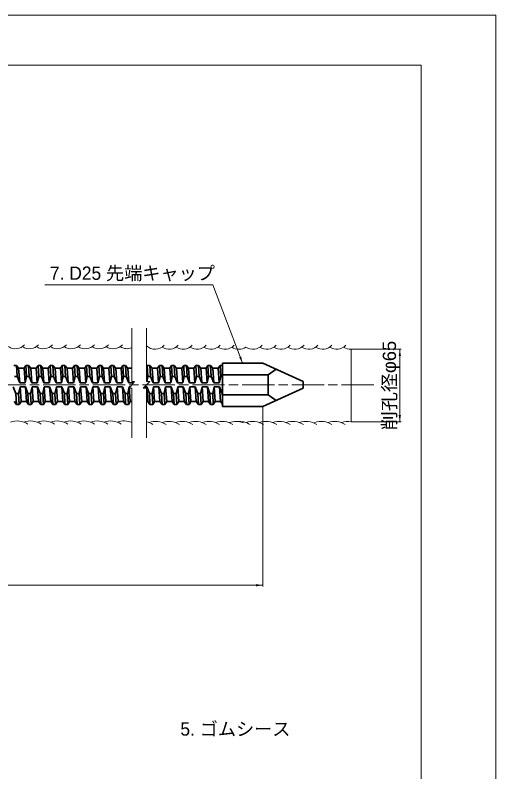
# Model space of a CAD drawing. Units: millimetres at full size, sheet at 1:2; details may follow other scales. Extents: x 2064 to 3746, y 986 to 2174.
# Drawn here: x 3388 to 3746, y 1611 to 2174 of the extents above; entities that cross this region are included whole.
import ezdxf
from ezdxf.enums import TextEntityAlignment as Align

# ---------------------------------------------------------------- set-up
doc = ezdxf.new("R2010")
doc.units = ezdxf.units.MM
doc.header["$LTSCALE"] = 2
doc.linetypes.add('CHAIN', pattern=[18.5, 12, -1.5, 3.5, -1.5])
for name, color, linetype, lineweight in [('1外形線', 7, 'Continuous', 35), ('2細い実線', 3, 'Continuous', 20), ('4中心線', 1, 'CHAIN', 15), ('6寸法線', 4, 'Continuous', 13), ('7 枠・タイトル', 7, 'Continuous', 13), ('Defpoints_2', 7, 'Continuous', 13)]:
    doc.layers.add(name, color=color, linetype=linetype, lineweight=lineweight)
doc.styles.add('ＭＳ Ｐゴシック', font='')
doc.styles.get('ＭＳ Ｐゴシック').set_extended_font_data('MS PGothic')

# ---------------------------------------------------------------- blocks, each defined once
blk = doc.blocks.new('filled_arrow')
at = {"color": 0, "linetype": 'Continuous', "lineweight": -2}
blk.add_solid([(7.5, 1.25), (0, 0), (7.5, -1.25)], dxfattribs=at)

msp = doc.modelspace()

# ---------------------------------------------------------------- linework, layer by layer
at = {"layer": '1外形線'}
for p, q in [((3389.124, 1913.537), (3387.124, 1913.537)), ((3389.599, 1905.364), (3389.124, 1913.537)), ((3389.124, 1913.537), (3390.741, 1911.533)), ((3396.148, 1913.537), (3394.754, 1911.532)), ((3396.623, 1905.364), (3396.148, 1913.537)), ((3398.148, 1913.537), (3396.148, 1913.537)), ((3398.623, 1905.363), (3398.148, 1913.537)), ((3398.148, 1913.537), (3399.765, 1911.532)), ((3405.172, 1913.536), (3403.778, 1911.532)), ((3405.647, 1905.363), (3405.172, 1913.536)), ((3407.172, 1913.536), (3405.172, 1913.536)), ((3407.647, 1905.363), (3407.172, 1913.536)), ((3407.172, 1913.536), (3408.788, 1911.532)), ((3414.195, 1913.536), (3412.802, 1911.531)), ((3414.671, 1905.363), (3414.195, 1913.536)), ((3416.196, 1913.536), (3414.195, 1913.536)), ((3416.671, 1905.363), (3416.196, 1913.536)), ((3416.196, 1913.536), (3417.812, 1911.531)), ((3423.219, 1913.536), (3421.826, 1911.531)), ((3423.694, 1905.362), (3423.219, 1913.536)), ((3425.219, 1913.535), (3423.219, 1913.536)), ((3425.694, 1905.362), (3425.219, 1913.535)), ((3425.219, 1913.535), (3426.836, 1911.531)), ((3432.243, 1913.535), (3430.85, 1911.53)), ((3432.718, 1905.362), (3432.243, 1913.535)), ((3434.243, 1913.535), (3432.243, 1913.535)), ((3434.718, 1905.362), (3434.243, 1913.535)), ((3434.243, 1913.535), (3435.86, 1911.531)), ((3441.267, 1913.535), (3439.873, 1911.53)), ((3441.742, 1905.362), (3441.267, 1913.535)), ((3443.267, 1913.534), (3441.267, 1913.535)), ((3443.742, 1905.361), (3443.267, 1913.534)), ((3443.267, 1913.534), (3444.884, 1911.53)), ((3450.291, 1913.534), (3448.897, 1911.53)), ((3450.766, 1905.361), (3450.291, 1913.534)), ((3452.291, 1913.534), (3450.291, 1913.534)), ((3452.766, 1905.361), (3452.291, 1913.534)), ((3452.291, 1913.534), (3453.908, 1911.53)), ((3459.315, 1913.534), (3457.921, 1911.529)), ((3459.79, 1905.361), (3459.315, 1913.534)), ((3461.315, 1913.534), (3459.315, 1913.534)), ((3461.79, 1905.36), (3461.315, 1913.534)), ((3461.315, 1913.534), (3462.931, 1911.529)), ((3468.338, 1913.533), (3466.945, 1911.529)), ((3470.339, 1913.533), (3468.338, 1913.533)), ((3468.814, 1905.36), (3468.338, 1913.533)), ((3470.339, 1913.533), (3471.955, 1911.529)), ((3470.814, 1905.36), (3470.339, 1913.533)), ((3486.439, 1913.539), (3485.815, 1912.933)), ((3488.439, 1913.538), (3486.439, 1913.539)), ((3486.914, 1905.367), (3486.439, 1913.539)), ((3488.439, 1913.538), (3490.056, 1911.539)), ((3488.914, 1905.367), (3488.439, 1913.538)), ((3495.463, 1913.538), (3494.07, 1911.538)), ((3497.463, 1913.538), (3495.463, 1913.538)), ((3495.938, 1905.367), (3495.463, 1913.538)), ((3497.463, 1913.538), (3499.08, 1911.539)), ((3497.938, 1905.367), (3497.463, 1913.538)), ((3504.487, 1913.538), (3503.093, 1911.538)), ((3506.487, 1913.538), (3504.487, 1913.538)), ((3504.962, 1905.366), (3504.487, 1913.538)), ((3506.962, 1905.366), (3506.487, 1913.538)), ((3506.487, 1913.538), (3508.104, 1911.538)), ((3513.511, 1913.537), (3512.117, 1911.538)), ((3515.511, 1913.537), (3513.511, 1913.537)), ((3513.986, 1905.366), (3513.511, 1913.537)), ((3515.511, 1913.537), (3517.128, 1911.538)), ((3515.986, 1905.366), (3515.511, 1913.537)), ((3522.535, 1913.537), (3521.141, 1911.537)), ((3524.535, 1913.537), (3522.535, 1913.537)), ((3523.01, 1905.366), (3522.535, 1913.537)), ((3524.535, 1913.537), (3526.151, 1911.537)), ((3525.01, 1905.365), (3524.535, 1913.537)), ((3531.559, 1913.536), (3530.165, 1911.537)), ((3533.559, 1913.536), (3531.559, 1913.536)), ((3532.034, 1905.365), (3531.559, 1913.536)), ((3533.559, 1913.536), (3535.175, 1911.537)), ((3534.034, 1905.365), (3533.559, 1913.536)), ((3540.582, 1913.536), (3539.189, 1911.536)), ((3542.323, 1913.536), (3540.582, 1913.536)), ((3541.057, 1905.365), (3540.582, 1913.536)), ((3542.324, 1915.138), (3572.324, 1915.138)), ((3542.324, 1915.138), (3542.324, 1882.938)), ((3572.324, 1915.138), (3602.324, 1901.538)), ((3394.754, 1911.533), (3390.741, 1911.533)), ((3391.505, 1900.514), (3390.741, 1911.533)), ((3395.519, 1900.514), (3394.754, 1911.532)), ((3403.778, 1911.532), (3399.765, 1911.532)), ((3400.529, 1900.514), (3399.765, 1911.532)), ((3404.543, 1900.513), (3403.778, 1911.531)), ((3412.802, 1911.532), (3408.788, 1911.532)), ((3409.553, 1900.513), (3408.788, 1911.532)), ((3413.566, 1900.513), (3412.802, 1911.531)), ((3421.826, 1911.531), (3417.812, 1911.531)), ((3418.576, 1900.513), (3417.812, 1911.531)), ((3422.59, 1900.513), (3421.826, 1911.53)), ((3430.85, 1911.531), (3426.836, 1911.531)), ((3427.6, 1900.512), (3426.836, 1911.531)), ((3431.614, 1900.512), (3430.849, 1911.53)), ((3439.873, 1911.531), (3435.86, 1911.531)), ((3436.624, 1900.512), (3435.86, 1911.531)), ((3440.638, 1900.512), (3439.873, 1911.529)), ((3448.897, 1911.53), (3444.884, 1911.53)), ((3445.648, 1900.511), (3444.884, 1911.53)), ((3449.662, 1900.511), (3448.897, 1911.529)), ((3457.921, 1911.53), (3453.908, 1911.53)), ((3454.672, 1900.511), (3453.908, 1911.53)), ((3458.685, 1900.511), (3457.921, 1911.528)), ((3463.696, 1900.511), (3462.931, 1911.529)), ((3466.945, 1911.529), (3462.931, 1911.529)), ((3467.709, 1900.51), (3466.945, 1911.528)), ((3472.719, 1900.51), (3471.955, 1911.529)), ((3474.909, 1911.529), (3471.955, 1911.529)), ((3494.07, 1911.539), (3490.056, 1911.539)), ((3490.82, 1900.517), (3490.056, 1911.539)), ((3494.834, 1900.517), (3494.069, 1911.538)), ((3499.844, 1900.517), (3499.08, 1911.539)), ((3503.094, 1911.539), (3499.08, 1911.539)), ((3503.858, 1900.517), (3503.093, 1911.537)), ((3512.117, 1911.538), (3508.104, 1911.538)), ((3508.868, 1900.516), (3508.104, 1911.538)), ((3512.882, 1900.516), (3512.117, 1911.537)), ((3517.892, 1900.516), (3517.128, 1911.538)), ((3521.141, 1911.538), (3517.128, 1911.538)), ((3521.906, 1900.516), (3521.141, 1911.537)), ((3526.916, 1900.515), (3526.151, 1911.537)), ((3530.165, 1911.537), (3526.151, 1911.537)), ((3530.929, 1900.515), (3530.165, 1911.536)), ((3539.189, 1911.537), (3535.175, 1911.537)), ((3535.939, 1900.515), (3535.175, 1911.537)), ((3539.953, 1900.515), (3539.189, 1911.536)), ((3576.324, 1906.531), (3582.324, 1910.605)), ((3387.599, 1905.364), (3389.599, 1905.364)), ((3389.599, 1905.364), (3391.505, 1900.514)), ((3396.623, 1905.364), (3395.519, 1900.514)), ((3396.623, 1905.364), (3398.623, 1905.363)), ((3398.623, 1905.363), (3400.529, 1900.514)), ((3405.647, 1905.363), (3404.542, 1900.513)), ((3405.647, 1905.363), (3407.647, 1905.363)), ((3407.647, 1905.363), (3409.553, 1900.513)), ((3414.671, 1905.363), (3413.566, 1900.513)), ((3414.671, 1905.363), (3416.671, 1905.363)), ((3416.671, 1905.363), (3418.576, 1900.513)), ((3423.694, 1905.362), (3422.59, 1900.512)), ((3423.694, 1905.362), (3425.694, 1905.362)), ((3425.694, 1905.362), (3427.6, 1900.512)), ((3432.718, 1905.362), (3431.614, 1900.512)), ((3432.718, 1905.362), (3434.718, 1905.362)), ((3434.718, 1905.362), (3436.624, 1900.512)), ((3441.742, 1905.362), (3440.638, 1900.512)), ((3441.742, 1905.362), (3443.742, 1905.361)), ((3443.742, 1905.361), (3445.648, 1900.511)), ((3450.766, 1905.361), (3449.661, 1900.511)), ((3450.766, 1905.361), (3452.766, 1905.361)), ((3452.766, 1905.361), (3454.672, 1900.511)), ((3459.79, 1905.361), (3458.685, 1900.511)), ((3459.79, 1905.361), (3461.79, 1905.36)), ((3461.79, 1905.36), (3463.696, 1900.511)), ((3468.814, 1905.36), (3467.709, 1900.51)), ((3468.814, 1905.36), (3470.814, 1905.36)), ((3470.814, 1905.36), (3472.719, 1900.51)), ((3486.914, 1905.367), (3486.048, 1901.56)), ((3486.914, 1905.367), (3488.914, 1905.367)), ((3488.914, 1905.367), (3490.82, 1900.517)), ((3495.938, 1905.367), (3494.834, 1900.517)), ((3495.938, 1905.367), (3497.938, 1905.367)), ((3497.938, 1905.367), (3499.844, 1900.517)), ((3504.962, 1905.366), (3503.858, 1900.516)), ((3504.962, 1905.366), (3506.962, 1905.366)), ((3506.962, 1905.366), (3508.868, 1900.516)), ((3513.986, 1905.366), (3512.882, 1900.516)), ((3513.986, 1905.366), (3515.986, 1905.366)), ((3515.986, 1905.366), (3517.892, 1900.516)), ((3523.01, 1905.366), (3521.905, 1900.515)), ((3523.01, 1905.366), (3525.01, 1905.365)), ((3525.01, 1905.365), (3526.916, 1900.515)), ((3532.034, 1905.365), (3530.929, 1900.515)), ((3532.034, 1905.365), (3534.034, 1905.365)), ((3534.034, 1905.365), (3535.939, 1900.515)), ((3541.057, 1905.365), (3539.953, 1900.515)), ((3541.057, 1905.365), (3542.324, 1905.364)), ((3542.324, 1906.531), (3576.324, 1906.531)), ((3576.324, 1906.531), (3576.324, 1891.545)), ((3388.648, 1892.664), (3386.742, 1897.514)), ((3390.648, 1892.664), (3391.753, 1897.514)), ((3395.519, 1900.514), (3391.505, 1900.514)), ((3392.517, 1886.538), (3391.753, 1897.514)), ((3395.766, 1897.513), (3391.753, 1897.514)), ((3397.672, 1892.663), (3395.766, 1897.513)), ((3396.531, 1886.538), (3395.766, 1897.513)), ((3399.672, 1892.664), (3400.776, 1897.513)), ((3404.543, 1900.513), (3400.529, 1900.514)), ((3401.541, 1886.537), (3400.776, 1897.513)), ((3404.79, 1897.513), (3400.777, 1897.514)), ((3405.554, 1886.537), (3404.79, 1897.513)), ((3406.696, 1892.663), (3404.79, 1897.513)), ((3408.696, 1892.664), (3409.8, 1897.513)), ((3413.566, 1900.513), (3409.553, 1900.513)), ((3413.814, 1897.512), (3409.8, 1897.514)), ((3410.565, 1886.537), (3409.8, 1897.513)), ((3414.578, 1886.537), (3413.814, 1897.512)), ((3415.72, 1892.663), (3413.814, 1897.512)), ((3417.72, 1892.663), (3418.824, 1897.512)), ((3422.59, 1900.513), (3418.576, 1900.513)), ((3422.838, 1897.512), (3418.824, 1897.513)), ((3419.588, 1886.536), (3418.824, 1897.512)), ((3423.602, 1886.536), (3422.838, 1897.512)), ((3424.744, 1892.662), (3422.838, 1897.512)), ((3426.744, 1892.663), (3427.848, 1897.512)), ((3431.614, 1900.512), (3427.6, 1900.512)), ((3431.862, 1897.512), (3427.848, 1897.513)), ((3428.612, 1886.536), (3427.848, 1897.512)), ((3432.626, 1886.536), (3431.862, 1897.512)), ((3433.767, 1892.662), (3431.862, 1897.511)), ((3435.767, 1892.662), (3436.872, 1897.511)), ((3440.638, 1900.512), (3436.624, 1900.512)), ((3440.885, 1897.511), (3436.872, 1897.512)), ((3437.636, 1886.536), (3436.872, 1897.511)), ((3441.65, 1886.535), (3440.885, 1897.511)), ((3442.791, 1892.661), (3440.885, 1897.511)), ((3444.791, 1892.662), (3445.896, 1897.511)), ((3449.662, 1900.511), (3445.648, 1900.511)), ((3449.909, 1897.511), (3445.896, 1897.512)), ((3446.66, 1886.535), (3445.896, 1897.511)), ((3450.674, 1886.535), (3449.909, 1897.511)), ((3451.815, 1892.661), (3449.909, 1897.51)), ((3453.815, 1892.661), (3454.919, 1897.51)), ((3458.685, 1900.511), (3454.672, 1900.511)), ((3455.684, 1886.535), (3454.919, 1897.51)), ((3458.933, 1897.51), (3454.92, 1897.511)), ((3459.697, 1886.534), (3458.933, 1897.51)), ((3460.839, 1892.66), (3458.933, 1897.51)), ((3462.839, 1892.661), (3463.943, 1897.51)), ((3467.709, 1900.51), (3463.696, 1900.511)), ((3467.957, 1897.51), (3463.943, 1897.511)), ((3464.708, 1886.534), (3463.943, 1897.51)), ((3469.863, 1892.66), (3467.957, 1897.51)), ((3468.721, 1886.534), (3467.957, 1897.51)), ((3471.863, 1892.66), (3472.967, 1897.509)), ((3476.071, 1900.51), (3472.719, 1900.51)), ((3473.679, 1897.51), (3472.967, 1897.511)), ((3473.731, 1886.534), (3472.967, 1897.509)), ((3486.058, 1897.517), (3484.284, 1897.517)), ((3486.822, 1886.541), (3486.058, 1897.517)), ((3487.964, 1892.667), (3486.058, 1897.517)), ((3489.964, 1892.667), (3491.068, 1897.517)), ((3494.834, 1900.517), (3490.82, 1900.517)), ((3491.832, 1886.54), (3491.068, 1897.517)), ((3495.082, 1897.516), (3491.068, 1897.517)), ((3495.846, 1886.54), (3495.082, 1897.516)), ((3496.988, 1892.667), (3495.082, 1897.516)), ((3498.988, 1892.667), (3500.092, 1897.516)), ((3503.858, 1900.517), (3499.844, 1900.517)), ((3504.105, 1897.516), (3500.092, 1897.517)), ((3500.856, 1886.54), (3500.092, 1897.516)), ((3504.87, 1886.54), (3504.105, 1897.516)), ((3506.011, 1892.666), (3504.106, 1897.516)), ((3508.011, 1892.667), (3509.116, 1897.516)), ((3512.882, 1900.516), (3508.868, 1900.516)), ((3513.129, 1897.516), (3509.116, 1897.517)), ((3509.88, 1886.54), (3509.116, 1897.516)), ((3513.894, 1886.539), (3513.129, 1897.516)), ((3515.035, 1892.666), (3513.129, 1897.515)), ((3517.035, 1892.666), (3518.14, 1897.515)), ((3521.906, 1900.516), (3517.892, 1900.516)), ((3522.153, 1897.515), (3518.14, 1897.516)), ((3518.904, 1886.539), (3518.14, 1897.515)), ((3522.918, 1886.539), (3522.153, 1897.515)), ((3524.059, 1892.665), (3522.153, 1897.515)), ((3526.059, 1892.666), (3527.163, 1897.515)), ((3530.929, 1900.515), (3526.916, 1900.515)), ((3527.928, 1886.539), (3527.163, 1897.515)), ((3531.177, 1897.515), (3527.164, 1897.516)), ((3531.941, 1886.538), (3531.177, 1897.515)), ((3533.083, 1892.665), (3531.177, 1897.514)), ((3535.083, 1892.665), (3536.187, 1897.514)), ((3539.953, 1900.515), (3535.939, 1900.515)), ((3540.201, 1897.514), (3536.187, 1897.515)), ((3536.952, 1886.538), (3536.187, 1897.514)), ((3540.965, 1886.538), (3540.201, 1897.514)), ((3542.107, 1892.664), (3540.201, 1897.514)), ((3602.324, 1901.538), (3602.324, 1896.538)), ((3388.648, 1892.664), (3390.648, 1892.664)), ((3389.123, 1884.535), (3388.648, 1892.664)), ((3391.123, 1884.535), (3390.648, 1892.664)), ((3397.672, 1892.663), (3399.672, 1892.664)), ((3398.147, 1884.535), (3397.672, 1892.663)), ((3400.147, 1884.534), (3399.672, 1892.664)), ((3406.696, 1892.663), (3408.696, 1892.664)), ((3407.171, 1884.534), (3406.696, 1892.663)), ((3409.171, 1884.534), (3408.696, 1892.664)), ((3416.195, 1884.534), (3415.72, 1892.663)), ((3415.72, 1892.663), (3417.72, 1892.663)), ((3418.195, 1884.533), (3417.72, 1892.663)), ((3424.744, 1892.662), (3426.744, 1892.663)), ((3425.219, 1884.533), (3424.744, 1892.662)), ((3427.219, 1884.533), (3426.744, 1892.663)), ((3434.243, 1884.533), (3433.767, 1892.662)), ((3433.767, 1892.662), (3435.767, 1892.662)), ((3436.243, 1884.533), (3435.767, 1892.662)), ((3442.791, 1892.661), (3444.791, 1892.662)), ((3443.266, 1884.533), (3442.791, 1892.661)), ((3445.266, 1884.532), (3444.791, 1892.662)), ((3452.29, 1884.532), (3451.815, 1892.661)), ((3451.815, 1892.661), (3453.815, 1892.661)), ((3454.29, 1884.532), (3453.815, 1892.661)), ((3460.839, 1892.66), (3462.839, 1892.661)), ((3461.314, 1884.532), (3460.839, 1892.66)), ((3463.314, 1884.531), (3462.839, 1892.661)), ((3470.338, 1884.531), (3469.863, 1892.66)), ((3469.863, 1892.66), (3471.863, 1892.66)), ((3472.338, 1884.531), (3471.863, 1892.66)), ((3488.439, 1884.539), (3487.964, 1892.667)), ((3487.964, 1892.667), (3489.964, 1892.667)), ((3490.439, 1884.539), (3489.964, 1892.667)), ((3497.463, 1884.539), (3496.988, 1892.667)), ((3496.988, 1892.667), (3498.988, 1892.667)), ((3499.463, 1884.538), (3498.988, 1892.667)), ((3506.011, 1892.666), (3508.011, 1892.667)), ((3506.487, 1884.538), (3506.011, 1892.666)), ((3508.486, 1884.538), (3508.011, 1892.667)), ((3515.51, 1884.538), (3515.035, 1892.666)), ((3515.035, 1892.666), (3517.035, 1892.666)), ((3517.51, 1884.537), (3517.035, 1892.666)), ((3524.059, 1892.665), (3526.059, 1892.666)), ((3524.534, 1884.537), (3524.059, 1892.665)), ((3526.534, 1884.537), (3526.059, 1892.666)), ((3533.558, 1884.537), (3533.083, 1892.665)), ((3533.083, 1892.665), (3535.083, 1892.665)), ((3535.558, 1884.537), (3535.083, 1892.665)), ((3542.324, 1890.03), (3542.107, 1892.664)), ((3542.107, 1892.664), (3542.324, 1892.664)), ((3542.324, 1891.545), (3576.324, 1891.545)), ((3602.324, 1896.538), (3572.324, 1882.938)), ((3576.324, 1891.545), (3582.324, 1887.471)), ((3389.123, 1884.535), (3387.507, 1886.538)), ((3391.123, 1884.535), (3392.517, 1886.538)), ((3396.531, 1886.538), (3392.517, 1886.538)), ((3398.147, 1884.535), (3396.531, 1886.538)), ((3400.147, 1884.534), (3401.541, 1886.537)), ((3405.554, 1886.537), (3401.541, 1886.537)), ((3407.171, 1884.534), (3405.554, 1886.537)), ((3409.171, 1884.534), (3410.565, 1886.537)), ((3414.578, 1886.537), (3410.565, 1886.537)), ((3416.195, 1884.534), (3414.578, 1886.537)), ((3418.195, 1884.533), (3419.588, 1886.536)), ((3423.602, 1886.536), (3419.588, 1886.536)), ((3425.219, 1884.533), (3423.602, 1886.536)), ((3427.219, 1884.533), (3428.612, 1886.536)), ((3432.626, 1886.536), (3428.612, 1886.536)), ((3434.243, 1884.533), (3432.626, 1886.536)), ((3436.243, 1884.533), (3437.636, 1886.536)), ((3441.65, 1886.535), (3437.636, 1886.536)), ((3443.266, 1884.533), (3441.65, 1886.535)), ((3445.266, 1884.532), (3446.66, 1886.535)), ((3450.674, 1886.535), (3446.66, 1886.535)), ((3452.29, 1884.532), (3450.674, 1886.535)), ((3454.29, 1884.532), (3455.684, 1886.535)), ((3459.697, 1886.534), (3455.684, 1886.535)), ((3461.314, 1884.532), (3459.697, 1886.534)), ((3463.314, 1884.531), (3464.708, 1886.534)), ((3468.721, 1886.534), (3464.708, 1886.534)), ((3470.338, 1884.531), (3468.721, 1886.534)), ((3472.338, 1884.531), (3473.731, 1886.534)), ((3474.908, 1886.534), (3473.732, 1886.534)), ((3486.822, 1886.541), (3485.814, 1886.541)), ((3488.439, 1884.539), (3486.822, 1886.541)), ((3490.439, 1884.539), (3491.832, 1886.54)), ((3495.846, 1886.54), (3491.832, 1886.54)), ((3497.463, 1884.539), (3495.846, 1886.54)), ((3499.463, 1884.538), (3500.856, 1886.54)), ((3504.87, 1886.54), (3500.856, 1886.54)), ((3506.487, 1884.538), (3504.87, 1886.54)), ((3508.486, 1884.538), (3509.88, 1886.54)), ((3513.894, 1886.539), (3509.88, 1886.54)), ((3515.51, 1884.538), (3513.894, 1886.539)), ((3517.51, 1884.537), (3518.904, 1886.539)), ((3522.918, 1886.539), (3518.904, 1886.539)), ((3524.534, 1884.537), (3522.918, 1886.539)), ((3526.534, 1884.537), (3527.928, 1886.539)), ((3531.941, 1886.538), (3527.928, 1886.539)), ((3533.557, 1884.538), (3531.941, 1886.539)), ((3535.558, 1884.537), (3536.952, 1886.538)), ((3540.965, 1886.538), (3536.952, 1886.538)), ((3542.582, 1884.537), (3540.965, 1886.538)), ((3391.123, 1884.535), (3389.123, 1884.535)), ((3400.147, 1884.534), (3398.147, 1884.535)), ((3409.171, 1884.534), (3407.171, 1884.534)), ((3418.195, 1884.533), (3416.195, 1884.534)), ((3427.219, 1884.533), (3425.219, 1884.533)), ((3436.243, 1884.533), (3434.243, 1884.533)), ((3445.266, 1884.532), (3443.266, 1884.533)), ((3454.29, 1884.532), (3452.29, 1884.532)), ((3463.314, 1884.531), (3461.314, 1884.532)), ((3472.338, 1884.531), (3470.338, 1884.531)), ((3490.439, 1884.539), (3488.439, 1884.539)), ((3499.463, 1884.538), (3497.463, 1884.539)), ((3508.486, 1884.538), (3506.487, 1884.538)), ((3517.51, 1884.537), (3515.51, 1884.538)), ((3526.534, 1884.537), (3524.534, 1884.537)), ((3535.558, 1884.537), (3533.558, 1884.537)), ((3542.324, 1882.938), (3572.324, 1882.938))]:
    msp.add_line(p, q, dxfattribs=at)
at = {"layer": '2細い実線'}
for p, q in [((3474.91, 1941.201), (3474.909, 1901.56)), ((3485.815, 1941.201), (3485.814, 1901.56)), ((3638.159, 1871.622), (3638.159, 1925.543)), ((3472.909, 1896.544), (3476.909, 1901.561)), ((3474.909, 1901.56), (3476.909, 1901.561)), ((3483.314, 1896.545), (3488.314, 1901.56)), ((3485.814, 1901.56), (3488.314, 1901.56)), ((3474.909, 1896.544), (3472.909, 1896.544)), ((3474.908, 1859.753), (3474.909, 1896.544)), ((3485.814, 1896.544), (3483.314, 1896.545)), ((3485.813, 1859.753), (3485.814, 1896.544))]:
    msp.add_line(p, q, dxfattribs=at)
for centre, radius, start, end in [((3388.345, 1935.262), 9.363, 236.29836, 317.16495), ((3398.735, 1935.262), 9.363, 236.29836, 317.16495), ((3409.125, 1935.262), 9.363, 236.29836, 317.16495), ((3419.515, 1935.261), 9.363, 236.29836, 317.16495), ((3429.906, 1935.261), 9.363, 236.29836, 317.16495), ((3440.296, 1935.26), 9.363, 236.29836, 317.16495), ((3450.686, 1935.26), 9.363, 236.29836, 317.16495), ((3461.076, 1935.26), 9.363, 236.29836, 317.16495), ((3471.466, 1935.26), 9.363, 236.29836, 291.57761), ((3492.246, 1934.9), 9.363, 226.61766, 317.16495), ((3502.636, 1934.899), 9.363, 236.29836, 317.16495), ((3513.026, 1934.899), 9.363, 236.29836, 317.16495), ((3523.416, 1934.899), 9.363, 236.29836, 317.16495), ((3533.806, 1934.898), 9.363, 236.29836, 317.16495), ((3544.196, 1934.898), 9.363, 236.29836, 317.16495), ((3554.586, 1934.898), 9.363, 236.29836, 303.69728), ((3564.976, 1934.897), 9.363, 236.29836, 317.16495), ((3575.366, 1934.897), 9.363, 236.29836, 317.16495), ((3585.756, 1934.897), 9.363, 236.29836, 317.16495), ((3596.146, 1934.896), 9.363, 236.29836, 317.16495), ((3606.537, 1934.896), 9.363, 236.29836, 317.16495), ((3616.927, 1934.896), 9.363, 236.29836, 317.16495), ((3627.317, 1934.895), 9.363, 236.29836, 317.16495), ((3637.707, 1934.895), 9.363, 236.29836, 272.76983), ((3389.615, 1857.24), 14.948, 58.00506, 109.39786), ((3399.545, 1857.24), 14.948, 58.00506, 109.39786), ((3409.475, 1857.239), 14.948, 58.00506, 109.39786), ((3419.405, 1857.239), 14.948, 58.00506, 109.39786), ((3429.335, 1857.238), 14.948, 58.00506, 109.39786), ((3439.265, 1857.237), 14.948, 58.00506, 109.39786), ((3449.195, 1857.237), 14.948, 58.00506, 109.39786), ((3459.124, 1857.236), 14.948, 58.00506, 109.39786), ((3469.054, 1857.236), 14.948, 66.94409, 109.39786), ((3482.665, 1856.875), 14.948, 58.00506, 77.84059), ((3492.595, 1856.874), 14.948, 58.00506, 109.39786), ((3502.525, 1856.874), 14.948, 58.00506, 109.39786), ((3512.455, 1856.873), 14.948, 58.00506, 109.39786), ((3522.385, 1856.873), 14.948, 58.00506, 109.39786), ((3532.315, 1856.872), 14.948, 58.00506, 109.39786), ((3542.245, 1856.871), 14.948, 58.00506, 109.39786), ((3552.175, 1856.871), 14.948, 67.81487, 109.39786), ((3554.936, 1856.872), 14.948, 58.00506, 95.33086), ((3564.866, 1856.872), 14.948, 58.00506, 109.39786), ((3574.796, 1856.871), 14.948, 58.00506, 109.39786), ((3584.725, 1856.87), 14.948, 58.00506, 109.39786), ((3594.655, 1856.87), 14.948, 58.00506, 109.39786), ((3604.585, 1856.869), 14.948, 58.00506, 109.39786), ((3615.896, 1856.869), 14.948, 58.00506, 109.39786), ((3625.826, 1856.869), 14.948, 58.00506, 109.39786), ((3635.755, 1856.868), 14.948, 80.7482, 109.39786)]:
    msp.add_arc(centre, radius, start, end, dxfattribs=at)
at = {"layer": '4中心線'}
msp.add_line((3654.994, 1899.038), (2217.271, 1899.038), dxfattribs=at)
at = {"layer": '6寸法線'}
for p, q in [((3638.223, 1925.475), (3675.292, 1925.475)), ((3674.292, 1925.475), (3674.292, 1871.554)), ((3572.324, 1882.876), (3572.324, 1748.996)), ((3638.22, 1871.554), (3675.292, 1871.554)), ((2307.564, 1749.996), (3572.324, 1749.996))]:
    msp.add_line(p, q, dxfattribs=at)
msp.add_lwpolyline([(3557.324, 1915.075), (3555.547, 1919.749), (3535.138, 1973.415), (3410.198, 1973.415)], dxfattribs=at)
at = {"layer": '7 枠・タイトル'}
for q in [(2119.392, 2136.767), (3690.088, 1023.213)]:
    msp.add_line((3690.088, 2136.767), q, dxfattribs=at)
at = {"layer": 'Defpoints_2'}
msp.add_lwpolyline([(2063.74, 985.99), (3745.74, 985.99), (3745.74, 2173.99), (2063.74, 2173.99)], close=True, dxfattribs=at)

# ---------------------------------------------------------------- block references
at = {"layer": '6寸法線', "xscale": 0.667, "yscale": 0.667}
for p, rotation in [((3674.292, 1925.475), 270), ((3557.324, 1915.075), 110.8), ((3674.292, 1871.554), 90), ((3572.324, 1749.996), 180)]:
    msp.add_blockref('filled_arrow', p, dxfattribs=dict(at, rotation=rotation))

# ---------------------------------------------------------------- texts
at = {"layer": '6寸法線', "style": 'ＭＳ Ｐゴシック'}
msp.add_text('7. D25 先端キャップ', height=9.897, dxfattribs=at).set_placement((3414.003, 1974.179), align=Align.BOTTOM_LEFT)
at = {"layer": '6寸法線', "style": 'ＭＳ Ｐゴシック', "width": 1.05}
msp.add_text('削孔径φ65', height=9.897, rotation=90, dxfattribs=at).set_placement((3666.503, 1898.514), align=Align.MIDDLE_CENTER)
at = {"layer": '7 枠・タイトル', "style": 'ＭＳ Ｐゴシック'}
msp.add_text('5. ゴムシース', height=9.897, dxfattribs=at).set_placement((3511.061, 1635.191), align=Align.BOTTOM_LEFT)

doc.saveas('drawing.dxf')
